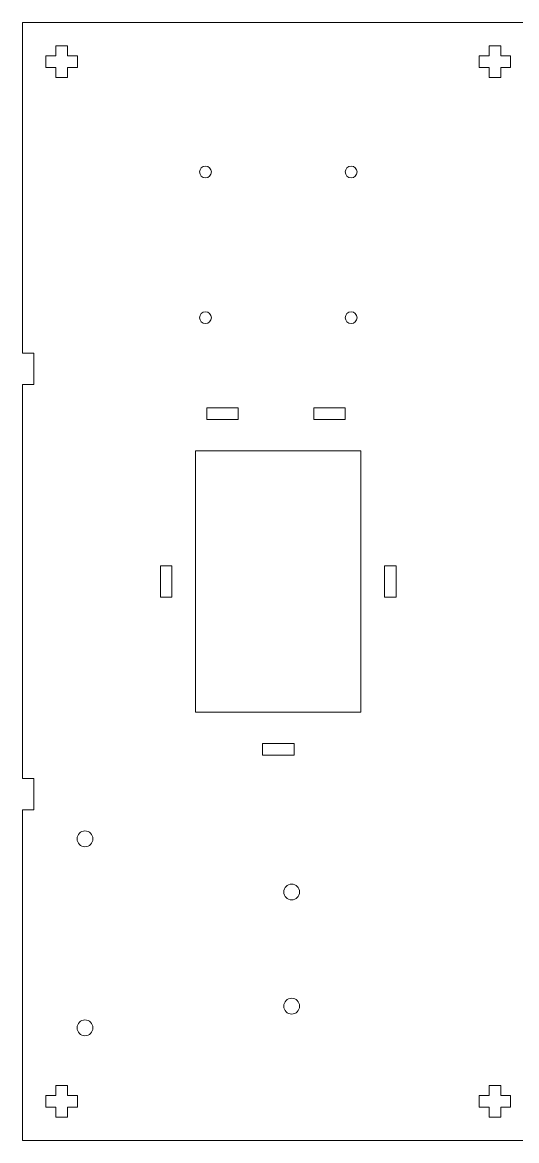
# Model space of a CAD drawing. Header units: millimetres. Extents: x -235 to 641, y 0 to 414.
# Drawn here: x 331 to 456.5, y 70 to 354 of the extents above; entities that cross this region are included whole.
import ezdxf

# ---------------------------------------------------------------- set-up
doc = ezdxf.new("R2010")
doc.units = ezdxf.units.MM

msp = doc.modelspace()

# ---------------------------------------------------------------- linework, layer by layer
at = {"lineweight": 0}
for p, q in [((461.01, 353.95), (331.01, 353.95)), ((331.01, 353.95), (331.01, 269.95)), ((339.54, 347.95), (342.49, 347.95)), ((339.54, 345.43), (339.54, 347.95)), ((342.49, 347.95), (342.49, 345.43)), ((449.54, 345.43), (449.54, 347.95)), ((449.54, 347.95), (452.49, 347.95)), ((452.49, 347.95), (452.49, 345.43)), ((337.01, 342.48), (337.01, 345.43)), ((337.01, 345.43), (339.54, 345.43)), ((342.49, 345.43), (345.01, 345.43)), ((345.01, 345.43), (345.01, 342.48)), ((447.01, 342.48), (447.01, 345.43)), ((447.01, 345.43), (449.54, 345.43)), ((452.49, 345.43), (455.01, 345.43)), ((455.01, 345.43), (455.01, 342.48)), ((339.54, 342.48), (337.01, 342.48)), ((339.54, 339.95), (339.54, 342.48)), ((345.01, 342.48), (342.49, 342.48)), ((342.49, 342.48), (342.49, 339.95)), ((449.54, 342.48), (447.01, 342.48)), ((449.54, 339.95), (449.54, 342.48)), ((452.49, 342.48), (452.49, 339.95)), ((455.01, 342.48), (452.49, 342.48)), ((342.49, 339.95), (339.54, 339.95)), ((452.49, 339.95), (449.54, 339.95)), ((331.01, 269.95), (333.96, 269.95)), ((333.96, 269.95), (333.96, 261.95)), ((331.01, 261.95), (331.01, 161.95)), ((333.96, 261.95), (331.01, 261.95)), ((377.82, 253.1), (377.82, 256.05)), ((377.82, 256.05), (385.82, 256.05)), ((385.82, 256.05), (385.82, 253.1)), ((405.01, 253.1), (405.01, 256.05)), ((405.01, 256.05), (413.01, 256.05)), ((413.01, 256.05), (413.01, 253.1)), ((385.82, 253.1), (377.82, 253.1)), ((413.01, 253.1), (405.01, 253.1)), ((375.01, 178.8), (375.01, 245.1)), ((375.01, 245.1), (417.01, 245.1)), ((417.01, 245.1), (417.01, 178.8)), ((366.06, 215.95), (369.01, 215.95)), ((366.06, 207.95), (366.06, 215.95)), ((369.01, 215.95), (369.01, 207.95)), ((423.01, 207.95), (423.01, 215.95)), ((423.01, 215.95), (425.96, 215.95)), ((425.96, 215.95), (425.96, 207.95)), ((369.01, 207.95), (366.06, 207.95)), ((425.96, 207.95), (423.01, 207.95)), ((417.01, 178.8), (375.01, 178.8)), ((392.01, 170.8), (400.01, 170.8)), ((392.01, 167.85), (392.01, 170.8)), ((400.01, 170.8), (400.01, 167.85)), ((400.01, 167.85), (392.01, 167.85)), ((331.01, 161.95), (333.96, 161.95)), ((333.96, 161.95), (333.96, 153.95)), ((331.01, 153.95), (331.01, 69.95)), ((333.96, 153.95), (331.01, 153.95)), ((339.54, 83.95), (342.49, 83.95)), ((339.54, 81.43), (339.54, 83.95)), ((342.49, 83.95), (342.49, 81.43)), ((449.54, 81.43), (449.54, 83.95)), ((449.54, 83.95), (452.49, 83.95)), ((452.49, 83.95), (452.49, 81.43)), ((337.01, 81.43), (339.54, 81.43)), ((337.01, 78.48), (337.01, 81.43)), ((342.49, 81.43), (345.01, 81.43)), ((345.01, 81.43), (345.01, 78.48)), ((447.01, 78.48), (447.01, 81.43)), ((447.01, 81.43), (449.54, 81.43)), ((452.49, 81.43), (455.01, 81.43)), ((455.01, 81.43), (455.01, 78.48)), ((339.54, 78.48), (337.01, 78.48)), ((339.54, 75.95), (339.54, 78.48)), ((345.01, 78.48), (342.49, 78.48)), ((342.49, 78.48), (342.49, 75.95)), ((449.54, 78.48), (447.01, 78.48)), ((449.54, 75.95), (449.54, 78.48)), ((452.49, 78.48), (452.49, 75.95)), ((455.01, 78.48), (452.49, 78.48)), ((342.49, 75.95), (339.54, 75.95)), ((452.49, 75.95), (449.54, 75.95)), ((331.01, 69.95), (461.01, 69.95))]:
    msp.add_line(p, q, dxfattribs=at)
for centre, radius in [((377.51, 315.95), 1.5), ((414.51, 315.95), 1.5), ((377.51, 278.95), 1.5), ((414.51, 278.95), 1.5), ((346.91, 146.6), 2), ((399.41, 133.1), 2), ((399.41, 104.1), 2), ((346.91, 98.6), 2)]:
    msp.add_circle(centre, radius, dxfattribs=at)

doc.saveas('drawing.dxf')
